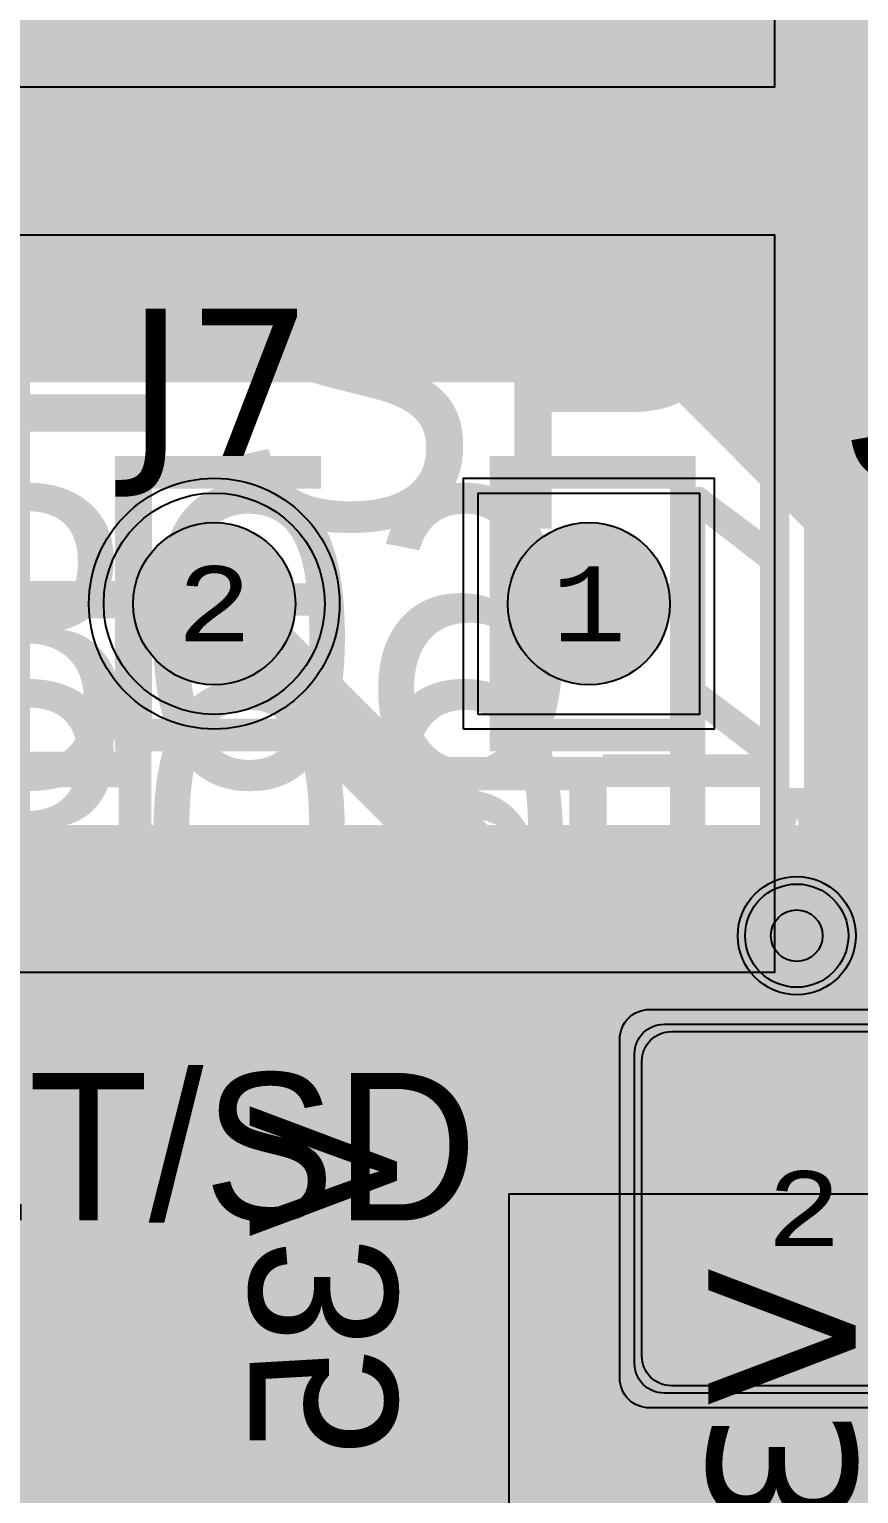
# Model space of a CAD drawing. Extents: x -28 to 199, y -61 to 255.
# Drawn here: x 37.5 to 43.12, y 121.22 to 131.14 of the extents above; entities that cross this region are included whole.
import ezdxf
from ezdxf.enums import TextEntityAlignment as Align

# ---------------------------------------------------------------- set-up
doc = ezdxf.new("R2010")
doc.units = 0
doc.header["$MEASUREMENT"] = 0
for name, color, linetype in [('ASSEMBLY_OUTLINES_BTM', 191, 'CONTINUOUS'), ('ASSEMBLY_OUTLINES_TOP', 102, 'CONTINUOUS'), ('ASSEMBLY_PART_NUMBERS_BTM', 191, 'CONTINUOUS'), ('ASSEMBLY_PART_NUMBERS_TOP', 102, 'CONTINUOUS'), ('ASSEMBLY_REF_DES_BTM', 191, 'CONTINUOUS'), ('ASSEMBLY_REF_DES_TOP', 102, 'CONTINUOUS'), ('DRILL_DRAWING', 21, 'CONTINUOUS'), ('GENERATED_SILKSCREEN_BTM', 255, 'CONTINUOUS'), ('GENERATED_SILKSCREEN_TOP', 140, 'CONTINUOUS'), ('PART_HOLES_LAYER_2', 30, 'CONTINUOUS'), ('PART_HOLES_LAYER_3', 30, 'CONTINUOUS'), ('PART_HOLES_LAYER_BOTTOM', 30, 'CONTINUOUS'), ('PART_HOLES_LAYER_TOP', 30, 'CONTINUOUS'), ('PART_PADS_LAYER_2', 230, 'CONTINUOUS'), ('PART_PADS_LAYER_3', 81, 'CONTINUOUS'), ('PART_PADS_LAYER_BOTTOM', 10, 'CONTINUOUS'), ('PART_PADS_LAYER_TOP', 150, 'CONTINUOUS'), ('PART_PADS_SMD_BTM', 10, 'CONTINUOUS'), ('PIN_NUMBERS_BTM', 8, 'CONTINUOUS'), ('PIN_NUMBERS_TOP', 8, 'CONTINUOUS'), ('PLACEMENT_OUTLINES_BTM', 222, 'CONTINUOUS'), ('PLACEMENT_OUTLINES_TOP', 130, 'CONTINUOUS'), ('PLANE_SHAPES_LAYER_2', 230, 'CONTINUOUS'), ('PLANE_SHAPES_LAYER_3', 81, 'CONTINUOUS'), ('SILKSCREEN_OUTLINES_BTM', 211, 'CONTINUOUS'), ('SILKSCREEN_OUTLINES_TOP', 150, 'CONTINUOUS'), ('SILKSCREEN_REF_DES_BTM', 211, 'CONTINUOUS'), ('SILKSCREEN_REF_DES_TOP', 150, 'CONTINUOUS'), ('SOLDERMASK_PADS_BTM', 12, 'CONTINUOUS'), ('SOLDERMASK_PADS_TOP', 180, 'CONTINUOUS'), ('SOLDERPASTE_PADS_BTM', 12, 'CONTINUOUS'), ('TRACES_LAYER_3', 81, 'CONTINUOUS'), ('TRACES_LAYER_BOTTOM', 10, 'CONTINUOUS'), ('VIA_HOLES_LAYER_2', 30, 'CONTINUOUS'), ('VIA_HOLES_LAYER_3', 30, 'CONTINUOUS'), ('VIA_HOLES_LAYER_BOTTOM', 30, 'CONTINUOUS'), ('VIA_HOLES_LAYER_TOP', 30, 'CONTINUOUS'), ('VIA_PADS_LAYER_2', 230, 'CONTINUOUS'), ('VIA_PADS_LAYER_3', 81, 'CONTINUOUS'), ('VIA_PADS_LAYER_BOTTOM', 10, 'CONTINUOUS'), ('VIA_PADS_LAYER_TOP', 150, 'CONTINUOUS')]:
    doc.layers.add(name, color=color, linetype=linetype)
doc.styles.add('COURIER_NEW', font='COUR.TTF')
doc.styles.add('VERDANA', font='verdana.TTF')
doc.styles.add('VERIBEST_GERBER_0', font='txt')

msp = doc.modelspace()

# ---------------------------------------------------------------- hatches: boundary and pattern name
at = {"layer": 'PART_HOLES_LAYER_2'}
h = msp.add_hatch(color=256, dxfattribs=at)
edge = h.paths.add_edge_path()
edge.add_arc((38.75, 127.25), 0.55, 0, 360)
h = msp.add_hatch(color=256, dxfattribs=at)
edge = h.paths.add_edge_path()
edge.add_arc((41.29, 127.25), 0.55, 0, 360)
at = {"layer": 'PART_HOLES_LAYER_3'}
h = msp.add_hatch(color=256, dxfattribs=at)
edge = h.paths.add_edge_path()
edge.add_arc((38.75, 127.25), 0.55, 0, 360)
h = msp.add_hatch(color=256, dxfattribs=at)
edge = h.paths.add_edge_path()
edge.add_arc((41.29, 127.25), 0.55, 0, 360)
at = {"layer": 'PART_HOLES_LAYER_BOTTOM'}
h = msp.add_hatch(color=256, dxfattribs=at)
edge = h.paths.add_edge_path()
edge.add_arc((38.75, 127.25), 0.55, 0, 360)
h = msp.add_hatch(color=256, dxfattribs=at)
edge = h.paths.add_edge_path()
edge.add_arc((41.29, 127.25), 0.55, 0, 360)
at = {"layer": 'PART_HOLES_LAYER_TOP'}
h = msp.add_hatch(color=256, dxfattribs=at)
edge = h.paths.add_edge_path()
edge.add_arc((38.75, 127.25), 0.55, 0, 360)
h = msp.add_hatch(color=256, dxfattribs=at)
edge = h.paths.add_edge_path()
edge.add_arc((41.29, 127.25), 0.55, 0, 360)
at = {"layer": 'PLANE_SHAPES_LAYER_2'}
h = msp.add_hatch(color=256, dxfattribs=at)
h.paths.add_polyline_path([(169.5, 129.25), (149.5, 129.25), (142.25, 122), (142.25, 90.5), (147.5, 90.5), (147.5, 80), (154, 80), (154, 69.25), (131.75, 69.25), (131.75, 73.25), (121.25, 73.25), (121.25, 81), (110.5, 81), (110.5, 125.75), (106.5, 125.75), (106.5, 128.75), (93.5, 128.75), (93.5, 120.25), (91.75, 120.25), (91.75, 121.5), (80, 121.5), (80, 118.25), (73.25, 118.25), (73.25, 124.5), (67.5, 124.5), (67.5, 128), (57.75, 128), (57.75, 120.25), (55.25, 120.25), (55.25, 121.5), (47.5, 121.5), (47.5, 119), (35, 119), (35, 134.75), (32.75, 134.75), (32.75, 159.75), (29.25, 159.75), (29.25, 175.25), (22.5, 175.25), (22.5, 195.25), (17.25, 195.25), (17.25, 198), (22.5, 198), (22.5, 216.5), (40.25, 216.5), (40.25, 235.5), (54.5, 235.5), (54.5, 254), (87.25, 254), (87.25, 236.25), (86.25, 236.25), (86.25, 228.75), (81, 228.75), (81, 218.75), (95.25, 218.75), (95.25, 194.5), (87, 194.5), (87, 172), (131.1, 172), (131.1, 208.75), (115.5, 208.75), (115.5, 213.75), (106.75, 213.75), (106.75, 218.75), (110.25, 222.25), (110.25, 226.25), (142.5, 226.25), (142.5, 221.5), (160.5, 221.5), (160.5, 240.75), (169.5, 240.75)])
h.paths.add_polyline_path([(35.5, 149.5), (41.75, 149.5), (41.75, 152), (39.25, 152), (39.25, 154), (37.75, 154), (37.75, 152), (35.5, 152)], flags=16)
h.paths.add_polyline_path([(37.5, 125.75), (37.5, 128.75), (42.75, 128.75), (42.75, 125.75)], flags=16)
h.paths.add_polyline_path([(52, 127.75), (52, 130.75), (54.25, 130.75), (54.25, 127.75)], flags=16)
h.paths.add_polyline_path([(50.75, 219.5), (50.75, 226.5), (71.75, 226.5), (71.75, 219.5)], flags=16)
h.paths.add_polyline_path([(66.5, 150.75), (66.5, 177.5), (72.25, 177.5), (72.25, 150.75)], flags=16)
h.paths.add_polyline_path([(47.25, 185.25), (73, 185.25), (73, 188.25), (70.25, 188.25), (70.25, 191), (47.25, 191)], flags=16)
h.paths.add_polyline_path([(84.5, 208), (84.5, 212.75), (85, 212.75), (85, 208)], flags=16)
h.paths.add_polyline_path([(61.5, 137.25), (87.75, 137.25), (87.75, 140.5), (84.75, 140.5), (84.75, 143), (61.5, 143)], flags=16)
h.paths.add_polyline_path([(88.75, 127), (88.75, 130), (91, 130), (91, 127)], flags=16)
h.paths.add_polyline_path([(85.5, 130.25), (85.5, 132.5), (91, 132.5), (91, 130.25)], flags=16)
h.paths.add_polyline_path([(108.75, 142.25), (135.75, 142.25), (135.75, 145.75), (132.25, 145.75), (132.25, 149), (108.75, 149)], flags=16)
h.paths.add_polyline_path([(114.25, 126.75), (140.75, 126.75), (140.75, 129.75), (137.25, 129.75), (137.25, 133), (114.25, 133)], flags=16)
h.paths.add_polyline_path([(155.25, 180.25), (166.25, 180.25), (166.25, 186.25), (152.25, 186.25), (152.25, 183), (155.25, 183)], flags=16)
at = {"layer": 'PLANE_SHAPES_LAYER_3'}
h = msp.add_hatch(color=256, dxfattribs=at)
h.paths.add_polyline_path([(169.5, 129.25), (149.5, 129.25), (142.25, 122), (142.25, 90.5), (147.5, 90.5), (147.5, 80), (154, 80), (154, 69.25), (131.75, 69.25), (131.75, 73.25), (121.25, 73.25), (121.25, 81), (110.5, 81), (110.5, 125.75), (106.5, 125.75), (106.5, 128.75), (93.5, 128.75), (93.5, 120.25), (91.75, 120.25), (91.75, 121.5), (80, 121.5), (80, 118.25), (73.25, 118.25), (73.25, 124.5), (67.5, 124.5), (67.5, 127.75), (58.25, 127.75), (58.25, 130.25), (88.75, 130.25), (88.75, 127), (91, 127), (91, 132.5), (55, 132.5), (55, 131.25), (52, 131.25), (52, 127.75), (55, 127.75), (55, 127.25), (57.75, 127.25), (57.75, 120.25), (55.25, 120.25), (55.25, 121.5), (47.5, 121.5), (47.5, 119), (35, 119), (35, 134.75), (32.75, 134.75), (32.75, 159.75), (29.25, 159.75), (29.25, 175.25), (22.5, 175.25), (22.5, 195.25), (17.25, 195.25), (17.25, 198), (22.5, 198), (22.5, 216.5), (40.25, 216.5), (40.25, 235.5), (54.5, 235.5), (54.5, 254), (87.25, 254), (87.25, 236.25), (86.25, 236.25), (86.25, 228.75), (81, 228.75), (81, 218.75), (95.25, 218.75), (95.25, 194.5), (87, 194.5), (87, 172), (131.1, 172), (131.1, 208.75), (115.5, 208.75), (115.5, 213.75), (106.75, 213.75), (106.75, 218.75), (110.25, 222.25), (110.25, 226.25), (142.5, 226.25), (142.5, 221.5), (160.5, 221.5), (160.5, 240.75), (169.5, 240.75)])
h.paths.add_polyline_path([(35.5, 149.5), (41.75, 149.5), (41.75, 152), (39.25, 152), (39.25, 154), (37.75, 154), (37.75, 152), (35.5, 152)], flags=16)
h.paths.add_polyline_path([(37.5, 125.75), (37.5, 128.75), (42.75, 128.75), (42.75, 125.75)], flags=16)
h.paths.add_polyline_path([(50.75, 219.5), (50.75, 226.5), (71.75, 226.5), (71.75, 219.5)], flags=16)
h.paths.add_polyline_path([(66.5, 150.75), (66.5, 177.5), (72.25, 177.5), (72.25, 150.75)], flags=16)
h.paths.add_polyline_path([(47.25, 185.25), (73, 185.25), (73, 188.25), (70.25, 188.25), (70.25, 191), (47.25, 191)], flags=16)
h.paths.add_polyline_path([(84.5, 208), (84.5, 212.75), (85, 212.75), (85, 208)], flags=16)
h.paths.add_polyline_path([(61.5, 137.25), (87.75, 137.25), (87.75, 140.5), (84.75, 140.5), (84.75, 143), (61.5, 143)], flags=16)
h.paths.add_polyline_path([(108.75, 142.25), (135.75, 142.25), (135.75, 145.75), (132.25, 145.75), (132.25, 149), (108.75, 149)], flags=16)
h.paths.add_polyline_path([(114.25, 126.75), (140.75, 126.75), (140.75, 129.75), (137.25, 129.75), (137.25, 133), (114.25, 133)], flags=16)
h.paths.add_polyline_path([(155.25, 180.25), (166.25, 180.25), (166.25, 186.25), (152.25, 186.25), (152.25, 183), (155.25, 183)], flags=16)
at = {"layer": 'VIA_HOLES_LAYER_2'}
h = msp.add_hatch(color=256, dxfattribs=at)
edge = h.paths.add_edge_path()
edge.add_arc((42.7, 125), 0.175, 0, 360)
at = {"layer": 'VIA_HOLES_LAYER_3'}
h = msp.add_hatch(color=256, dxfattribs=at)
edge = h.paths.add_edge_path()
edge.add_arc((42.7, 125), 0.175, 0, 360)
at = {"layer": 'VIA_HOLES_LAYER_BOTTOM'}
h = msp.add_hatch(color=256, dxfattribs=at)
edge = h.paths.add_edge_path()
edge.add_arc((42.7, 125), 0.175, 0, 360)
at = {"layer": 'VIA_HOLES_LAYER_TOP'}
h = msp.add_hatch(color=256, dxfattribs=at)
edge = h.paths.add_edge_path()
edge.add_arc((42.7, 125), 0.175, 0, 360)

# ---------------------------------------------------------------- linework, layer by layer
at = {"layer": 'ASSEMBLY_OUTLINES_BTM', "const_width": 0.1}
msp.add_lwpolyline([(40.75, 118.75), (40.75, 123.25), (44.75, 123.25), (44.75, 118.75)], close=True, dxfattribs=at)
at = {"layer": 'ASSEMBLY_OUTLINES_TOP', "const_width": 0.2}
for points in [[(34.95, 130.75), (34.95, 135.75), (42.55, 135.75), (42.55, 130.75)], [(34.95, 124.75), (34.95, 129.75), (42.55, 129.75), (42.55, 124.75)]]:
    msp.add_lwpolyline(points, close=True, dxfattribs=at)
at = {"layer": 'GENERATED_SILKSCREEN_BTM', "const_width": 0.15}
for points in [[(39.986, 123.3145), (39.986, 123.3425), (39.985, 123.3485), (39.982, 123.3535), (39.978, 123.3585), (39.972, 123.3605), (39.013, 123.6855), (39.005, 123.6855), (38.999, 123.6825), (38.994, 123.6775), (38.99, 123.6705), (38.989, 123.6635), (38.99, 123.6565), (38.993, 123.6505), (39, 123.6465), (39.943, 123.3295), (39, 123.0105), (38.993, 123.0065), (38.99, 123.0005), (38.989, 122.9935), (38.99, 122.9865), (38.994, 122.9795), (38.999, 122.9745), (39.005, 122.9725), (39.013, 122.9735), (39.972, 123.2965), (39.978, 123.2995), (39.982, 123.3045), (39.985, 123.3095), (39.986, 123.3145)], [(39.982, 122.5925), (39.845, 122.7615), (39.84, 122.7665), (39.837, 122.7675), (39.834, 122.7675), (39.827, 122.7665), (39.82, 122.7625), (39.815, 122.7575), (39.811, 122.7515), (39.81, 122.7445), (39.812, 122.7375), (39.945, 122.5745), (39.945, 122.2515), (39.819, 122.0955), (39.633, 122.0955), (39.506, 122.2495), (39.506, 122.4155), (39.504, 122.4235), (39.5, 122.4285), (39.493, 122.4315), (39.486, 122.4325), (39.479, 122.4315), (39.472, 122.4285), (39.468, 122.4235), (39.466, 122.4155), (39.466, 122.2495), (39.339, 122.0955), (39.153, 122.0955), (39.027, 122.2515), (39.027, 122.5745), (39.16, 122.7375), (39.162, 122.7445), (39.161, 122.7515), (39.158, 122.7575), (39.152, 122.7625), (39.146, 122.7665), (39.139, 122.7675), (39.135, 122.7675), (39.132, 122.7665), (39.127, 122.7615), (38.99, 122.5925), (38.989, 122.5895), (38.988, 122.5865), (38.987, 122.5855), (38.986, 122.5815), (38.986, 122.2445), (38.987, 122.2395), (38.988, 122.2375), (38.989, 122.2345), (38.99, 122.2315), (39.127, 122.0625), (39.132, 122.0595), (39.136, 122.0585), (39.139, 122.0565), (39.143, 122.0555), (39.349, 122.0555), (39.352, 122.0565), (39.359, 122.0585), (39.364, 122.0595), (39.366, 122.0625), (39.486, 122.2095), (39.606, 122.0625), (39.608, 122.0615), (39.61, 122.0595), (39.611, 122.0585), (39.613, 122.0585), (39.62, 122.0565), (39.623, 122.0555), (39.829, 122.0555), (39.834, 122.0565), (39.838, 122.0585), (39.842, 122.0595), (39.845, 122.0625), (39.982, 122.2315), (39.984, 122.2355), (39.985, 122.2365), (39.985, 122.2395), (39.986, 122.2405), (39.986, 122.2415), (39.986, 122.2445), (39.986, 122.5815), (39.985, 122.5855), (39.984, 122.5895), (39.982, 122.5925)], [(38.986, 121.1305), (38.986, 121.8055), (38.988, 121.8125), (38.993, 121.8175), (38.999, 121.8235), (39.006, 121.8255), (39.487, 121.8255), (39.494, 121.8245), (39.499, 121.8215), (39.502, 121.8175), (39.504, 121.8105), (39.506, 121.8055), (39.507, 121.8015), (39.506, 121.7965), (39.503, 121.7925), (39.37, 121.6295), (39.37, 121.3065), (39.497, 121.1505), (39.819, 121.1505), (39.944, 121.3065), (39.944, 121.6295), (39.812, 121.7925), (39.809, 121.7995), (39.809, 121.8055), (39.813, 121.8115), (39.818, 121.8175), (39.825, 121.8215), (39.832, 121.8225), (39.836, 121.8225), (39.839, 121.8215), (39.844, 121.8165), (39.982, 121.6475), (39.984, 121.6445), (39.984, 121.6405), (39.986, 121.6365), (39.986, 121.2995), (39.986, 121.2965), (39.985, 121.2955), (39.985, 121.2945), (39.984, 121.2925), (39.984, 121.2905), (39.982, 121.2865), (39.844, 121.1175)], [(39.33, 121.6365), (39.331, 121.6405), (39.332, 121.6435), (39.334, 121.6475), (39.444, 121.7835), (39.027, 121.7835), (39.027, 121.1305)], [(39.47, 121.1175), (39.334, 121.2865), (39.332, 121.2915), (39.331, 121.2945), (39.33, 121.2995), (39.33, 121.6365)]]:
    msp.add_lwpolyline(points, dxfattribs=at)
msp.add_lwpolyline([(41.525, 123.249995), (40.750005, 123.249995), (40.750005, 118.750005), (41.525, 118.750005), (41.525, 118.749995), (40.75, 118.749995, -0.4142135624), (40.749995, 118.75), (40.749995, 123.25, -0.4142135624), (40.75, 123.250005), (41.525, 123.250005), (41.525, 123.249995)], format="xyb", dxfattribs=at)
at = {"layer": 'GENERATED_SILKSCREEN_TOP', "const_width": 0.15}
msp.add_lwpolyline([(34.95, 130.75), (34.95, 135.75), (42.55, 135.75), (42.55, 130.75)], close=True, dxfattribs=at)
msp.add_lwpolyline([(42.550005, 125.397651, 6.3355e-06), (42.549995, 125.397647), (42.549995, 129.749995), (34.950005, 129.749995), (34.950005, 124.750005), (42.356303, 124.750005, 7.1803e-06), (42.35631, 124.749995), (34.95, 124.749995, -0.4142135624), (34.949995, 124.75), (34.949995, 129.75, -0.4142135624), (34.95, 129.750005), (42.55, 129.750005, -0.4142135624), (42.550005, 129.75), (42.550005, 125.397651)], format="xyb", dxfattribs=at)
for points in [[(43.199, 128.268), (43.193, 128.263), (43.188, 128.257), (43.186, 128.25), (43.186, 128.242), (43.19, 128.236), (43.324, 128.099)], [(38.3235, 123.073), (38.3245, 123.066), (38.3295, 123.06), (38.3365, 123.057), (38.3435, 123.056), (38.3505, 123.057), (38.3565, 123.06), (38.3615, 123.066), (38.3635, 123.073), (38.3635, 124.012), (38.6805, 124.012), (38.6875, 124.014), (38.6935, 124.018), (38.6965, 124.025), (38.6975, 124.032), (38.6965, 124.04), (38.6935, 124.047), (38.6875, 124.052), (38.6805, 124.053), (38.0055, 124.053), (37.9985, 124.052), (37.9935, 124.047), (37.9895, 124.04), (37.9885, 124.032), (37.9895, 124.025), (37.9935, 124.018), (37.9985, 124.014), (38.0055, 124.012), (38.3235, 124.012), (38.3235, 123.073)], [(38.9355, 123.086), (39.6095, 124.045), (39.6145, 124.05), (39.6215, 124.051), (39.6285, 124.049), (39.6345, 124.046), (39.6405, 124.041), (39.6435, 124.034), (39.6445, 124.027), (39.6425, 124.02), (38.9675, 123.062), (38.9655, 123.058), (38.9615, 123.056), (38.9585, 123.055), (38.9555, 123.055), (38.9485, 123.057), (38.9425, 123.06), (38.9375, 123.065), (38.9335, 123.071), (38.9325, 123.079), (38.9355, 123.086)], [(40.4155, 123.57), (40.5845, 123.433), (40.5875, 123.429), (40.5885, 123.424), (40.5895, 123.421), (40.5905, 123.418), (40.5915, 123.416), (40.5915, 123.21), (40.5905, 123.207), (40.5885, 123.2), (40.5875, 123.198), (40.5845, 123.194), (40.4165, 123.057), (40.4115, 123.055), (40.4105, 123.054), (40.4085, 123.054), (40.4065, 123.053), (40.4055, 123.053), (40.4035, 123.053), (40.0665, 123.053), (40.0625, 123.054), (40.0585, 123.055), (40.0545, 123.057), (39.8865, 123.194), (39.8815, 123.199), (39.8805, 123.202), (39.8805, 123.205), (39.8815, 123.212), (39.8855, 123.219), (39.8895, 123.224), (39.8955, 123.228), (39.9025, 123.229), (39.9095, 123.227), (40.0725, 123.094), (40.3955, 123.094), (40.5515, 123.22), (40.5515, 123.406), (40.3955, 123.533), (40.0665, 123.533), (40.0625, 123.533), (40.0575, 123.534), (40.0545, 123.536), (39.8865, 123.673), (39.8845, 123.674), (39.8825, 123.676), (39.8805, 123.679), (39.8785, 123.686), (39.8775, 123.69), (39.8775, 123.896), (39.8785, 123.901), (39.8805, 123.905), (39.8825, 123.907), (39.8845, 123.909), (39.8865, 123.912), (40.0545, 124.049), (40.0585, 124.05), (40.0615, 124.051), (40.0625, 124.052), (40.0665, 124.053), (40.4035, 124.053), (40.4075, 124.052), (40.4095, 124.051), (40.4125, 124.05), (40.4155, 124.049), (40.5415, 123.946), (40.5465, 123.941), (40.5485, 123.935), (40.5475, 123.928), (40.5445, 123.921), (40.5395, 123.916), (40.5325, 123.912), (40.5245, 123.911), (40.5175, 123.913), (40.3975, 124.012), (40.0725, 124.012), (39.9185, 123.886), (39.9185, 123.7), (40.0725, 123.573), (40.4035, 123.573), (40.4075, 123.572), (40.4115, 123.571), (40.4155, 123.57)], [(41.3605, 124.049), (41.3555, 124.051), (41.3515, 124.052), (41.3475, 124.053), (40.8415, 124.053), (40.8345, 124.051), (40.8285, 124.046), (40.8235, 124.04), (40.8215, 124.033), (40.8215, 123.073), (40.8235, 123.065), (40.8285, 123.06), (40.8345, 123.054), (40.8415, 123.053), (41.3475, 123.053), (41.3515, 123.053), (41.3535, 123.054), (41.3555, 123.055), (41.3605, 123.057), (41.5295, 123.194), (41.5325, 123.198), (41.5335, 123.2), (41.5355, 123.205), (41.5365, 123.21), (41.5365, 123.896), (41.5355, 123.901), (41.5335, 123.904), (41.5335, 123.907), (41.5325, 123.908), (41.5305, 123.909), (41.5295, 123.911), (41.3605, 124.049)], [(40.8635, 124.012), (41.3405, 124.012), (41.4965, 123.886), (41.4965, 123.22), (41.3405, 123.094), (40.8635, 123.094), (40.8635, 124.012)], [(37.0605, 123.053), (37.7355, 123.053), (37.7425, 123.054), (37.7485, 123.059), (37.7515, 123.066), (37.7525, 123.073), (37.7515, 123.081), (37.7485, 123.088), (37.7425, 123.092), (37.7355, 123.094), (37.0825, 123.094)]]:
    msp.add_lwpolyline(points, dxfattribs=at)
at = {"layer": 'PART_HOLES_LAYER_2'}
for centre in [(38.75, 127.25), (41.29, 127.25)]:
    msp.add_circle(centre, 0.55, dxfattribs=at)
at = {"layer": 'PART_HOLES_LAYER_3'}
for centre in [(38.75, 127.25), (41.29, 127.25)]:
    msp.add_circle(centre, 0.55, dxfattribs=at)
at = {"layer": 'PART_HOLES_LAYER_BOTTOM'}
for centre in [(38.75, 127.25), (41.29, 127.25)]:
    msp.add_circle(centre, 0.55, dxfattribs=at)
at = {"layer": 'PART_HOLES_LAYER_TOP'}
for centre in [(38.75, 127.25), (41.29, 127.25)]:
    msp.add_circle(centre, 0.55, dxfattribs=at)
at = {"layer": 'PART_PADS_LAYER_2'}
msp.add_lwpolyline([(40.54, 126.5), (40.54, 128), (42.04, 128), (42.04, 126.5)], close=True, dxfattribs=at)
msp.add_circle((38.75, 127.25), 0.75, dxfattribs=at)
at = {"layer": 'PART_PADS_LAYER_3'}
msp.add_lwpolyline([(40.54, 126.5), (40.54, 128), (42.04, 128), (42.04, 126.5)], close=True, dxfattribs=at)
msp.add_circle((38.75, 127.25), 0.75, dxfattribs=at)
at = {"layer": 'PART_PADS_LAYER_BOTTOM'}
msp.add_lwpolyline([(40.54, 126.5), (40.54, 128), (42.04, 128), (42.04, 126.5)], close=True, dxfattribs=at)
msp.add_circle((38.75, 127.25), 0.75, dxfattribs=at)
at = {"layer": 'PART_PADS_LAYER_TOP'}
msp.add_lwpolyline([(40.54, 126.5), (40.54, 128), (42.04, 128), (42.04, 126.5)], close=True, dxfattribs=at)
msp.add_circle((38.75, 127.25), 0.75, dxfattribs=at)
at = {"layer": 'PART_PADS_SMD_BTM'}
msp.add_lwpolyline([(41.8, 121.9, -0.4142135624), (41.6, 122.1), (41.6, 124.2, -0.4142135624), (41.8, 124.4), (43.7, 124.4, -0.4142135624), (43.9, 124.2), (43.9, 122.1, -0.4142135624), (43.7, 121.9)], format="xyb", close=True, dxfattribs=at)
at = {"layer": 'PLACEMENT_OUTLINES_BTM'}
msp.add_lwpolyline([(40.75, 118.75), (40.75, 123.25), (44.75, 123.25), (44.75, 118.75)], close=True, dxfattribs=at)
at = {"layer": 'PLACEMENT_OUTLINES_TOP'}
for points in [[(34.95, 130.75), (34.95, 135.75), (42.55, 135.75), (42.55, 130.75)], [(34.95, 124.75), (34.95, 129.75), (42.55, 129.75), (42.55, 124.75)]]:
    msp.add_lwpolyline(points, close=True, dxfattribs=at)
at = {"layer": 'SILKSCREEN_OUTLINES_BTM'}
msp.add_lwpolyline([(40.75, 118.75), (40.75, 123.25), (44.75, 123.25), (44.75, 118.75)], close=True, dxfattribs=at)
at = {"layer": 'SILKSCREEN_OUTLINES_TOP'}
for points in [[(34.95, 130.75), (34.95, 135.75), (42.55, 135.75), (42.55, 130.75)], [(34.95, 124.75), (34.95, 129.75), (42.55, 129.75), (42.55, 124.75)]]:
    msp.add_lwpolyline(points, close=True, dxfattribs=at)
at = {"layer": 'SOLDERMASK_PADS_BTM'}
msp.add_lwpolyline([(40.44, 126.4), (40.44, 128.1), (42.14, 128.1), (42.14, 126.4)], close=True, dxfattribs=at)
msp.add_lwpolyline([(41.7, 121.8, -0.4142135624), (41.5, 122), (41.5, 124.3, -0.4142135624), (41.7, 124.5), (43.8, 124.5, -0.4142135624), (44, 124.3), (44, 122, -0.4142135624), (43.8, 121.8)], format="xyb", close=True, dxfattribs=at)
msp.add_circle((38.75, 127.25), 0.85, dxfattribs=at)
at = {"layer": 'SOLDERMASK_PADS_TOP'}
msp.add_lwpolyline([(40.44, 126.4), (40.44, 128.1), (42.14, 128.1), (42.14, 126.4)], close=True, dxfattribs=at)
msp.add_circle((38.75, 127.25), 0.85, dxfattribs=at)
at = {"layer": 'SOLDERPASTE_PADS_BTM'}
msp.add_lwpolyline([(41.85, 121.95, -0.4142135624), (41.65, 122.15), (41.65, 124.15, -0.4142135624), (41.85, 124.35), (43.65, 124.35, -0.4142135624), (43.85, 124.15), (43.85, 122.15, -0.4142135624), (43.65, 121.95)], format="xyb", close=True, dxfattribs=at)
at = {"layer": 'TRACES_LAYER_3', "const_width": 0.5}
for points in [[(50.55, 123.4), (47.467763, 123.4), (46.004, 124.863763), (46.004, 124.915871), (45.415871, 125.504), (45.363763, 125.504), (39.563173, 131.30459), (39.563173, 132.436827), (38.75, 133.25)], [(50.55, 122.3), (43.7, 122.3), (38.75, 127.25)]]:
    msp.add_lwpolyline(points, dxfattribs=at)
at = {"layer": 'TRACES_LAYER_BOTTOM', "const_width": 1}
msp.add_lwpolyline([(42.7, 125), (42.75, 124.95), (42.75, 123.15)], dxfattribs=at)
at = {"layer": 'VIA_HOLES_LAYER_2'}
msp.add_circle((42.7, 125), 0.175, dxfattribs=at)
at = {"layer": 'VIA_HOLES_LAYER_3'}
msp.add_circle((42.7, 125), 0.175, dxfattribs=at)
at = {"layer": 'VIA_HOLES_LAYER_BOTTOM'}
msp.add_circle((42.7, 125), 0.175, dxfattribs=at)
at = {"layer": 'VIA_HOLES_LAYER_TOP'}
msp.add_circle((42.7, 125), 0.175, dxfattribs=at)
at = {"layer": 'VIA_PADS_LAYER_2'}
msp.add_circle((42.7, 125), 0.4, dxfattribs=at)
at = {"layer": 'VIA_PADS_LAYER_3'}
msp.add_circle((42.7, 125), 0.4, dxfattribs=at)
at = {"layer": 'VIA_PADS_LAYER_BOTTOM'}
msp.add_circle((42.7, 125), 0.35, dxfattribs=at)
at = {"layer": 'VIA_PADS_LAYER_TOP'}
msp.add_circle((42.7, 125), 0.35, dxfattribs=at)

# ---------------------------------------------------------------- texts
at = {"layer": 'ASSEMBLY_PART_NUMBERS_BTM', "style": 'VERIBEST_GERBER_0', "text_generation_flag": 2}
for s, p in [('GRM21BR71H224KA01L', (39.79, 160.75)), ('GRM188R71H123KA01D', (36.29, 144.75))]:
    msp.add_text(s, height=2.032, rotation=90, dxfattribs=at).set_placement(p, align=Align.TOP_LEFT)
for s, p in [('ERJ-3GEY0R00V', (58, 131.96)), ('MPZ1608S221A_1', (48.5, 128.04)), ('MPZ1608S221A_1', (48.5, 126.71)), ('MURS160-13-F', (59, 126.21)), ('ERJ-3EKF10R0V', (48.5, 124.46))]:
    msp.add_text(s, height=2.032, dxfattribs=at).set_placement(p, align=Align.TOP_LEFT)
at = {"layer": 'ASSEMBLY_PART_NUMBERS_TOP', "style": 'VERIBEST_GERBER_0'}
msp.add_text('SPC02SVJN-RC-3POS', height=2.032, dxfattribs=at).set_placement((38.75, 129.79), align=Align.TOP_LEFT)
at = {"layer": 'ASSEMBLY_REF_DES_BTM', "style": 'VERDANA', "text_generation_flag": 2}
msp.add_text('V35', height=1, rotation=90, dxfattribs=at).set_placement((42.1, 122.75), align=Align.TOP_LEFT)
at = {"layer": 'ASSEMBLY_REF_DES_TOP', "style": 'VERDANA'}
msp.add_text('J7', height=1, dxfattribs=at).set_placement((38.15, 129.25), align=Align.TOP_LEFT)
at = {"layer": 'DRILL_DRAWING', "style": 'VERIBEST_GERBER_0'}
for s, p in [('E', (38.75, 127.25)), ('E', (41.29, 127.25)), ('A', (42.7, 125)), ('A', (37.3, 120.5)), ('A', (38.4, 120.5))]:
    msp.add_text(s, height=2, dxfattribs=at).set_placement(p, align=Align.MIDDLE_CENTER)
at = {"layer": 'PIN_NUMBERS_BTM', "style": 'COURIER_NEW'}
for s, p in [('2', (38.75, 127.25)), ('1', (41.29, 127.25)), ('2', (42.75, 123.15))]:
    msp.add_text(s, height=0.508, dxfattribs=at).set_placement(p, align=Align.MIDDLE_CENTER)
at = {"layer": 'PIN_NUMBERS_TOP', "style": 'COURIER_NEW'}
for s, p in [('2', (38.75, 127.25)), ('1', (41.29, 127.25)), ('2', (42.75, 123.15))]:
    msp.add_text(s, height=0.508, dxfattribs=at).set_placement(p, align=Align.MIDDLE_CENTER)
at = {"layer": 'SILKSCREEN_OUTLINES_TOP', "style": 'VERIBEST_GERBER_0'}
msp.add_text('FAULT/SD', height=1, dxfattribs=at).set_placement((34.07, 124.07), align=Align.TOP_LEFT)
at = {"layer": 'SILKSCREEN_REF_DES_BTM', "style": 'VERIBEST_GERBER_0', "text_generation_flag": 2}
msp.add_text('V35', height=1, rotation=90, dxfattribs=at).set_placement((38.99, 123.85), align=Align.TOP_LEFT)
at = {"layer": 'SILKSCREEN_REF_DES_TOP', "style": 'VERIBEST_GERBER_0'}
msp.add_text('J7', height=1, dxfattribs=at).set_placement((43.05, 129.11), align=Align.TOP_LEFT)

doc.saveas('drawing.dxf')
